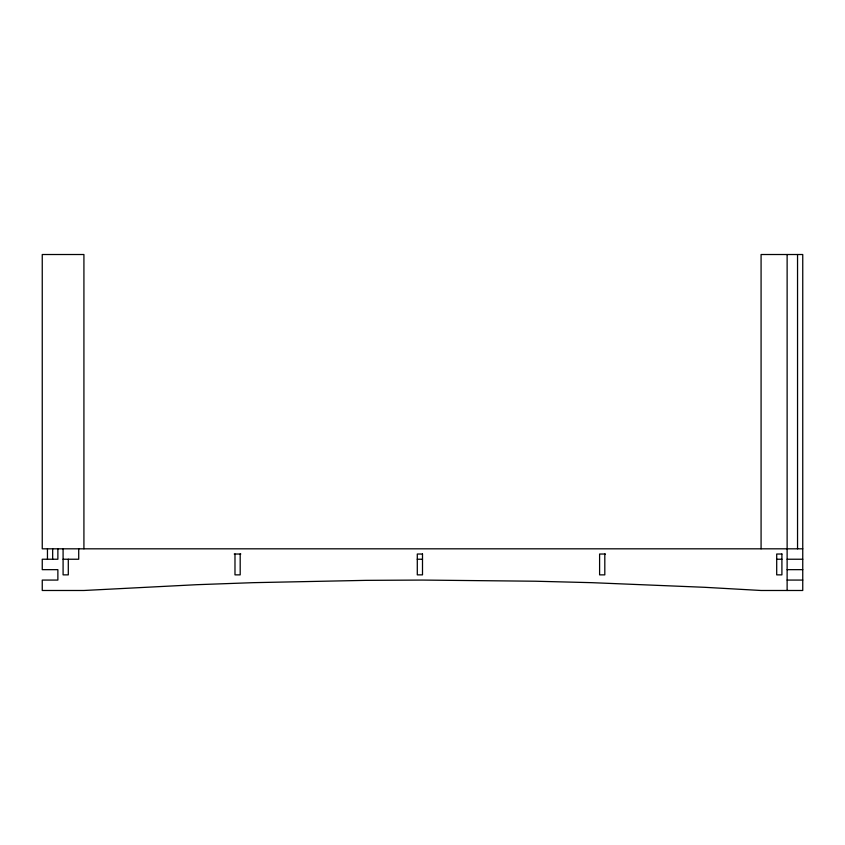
<?xml version="1.0" encoding="UTF-8"?>
<svg xmlns="http://www.w3.org/2000/svg" width="845" height="845" viewBox="0 0 845 845"><rect width="100%" height="100%" fill="white"/><g stroke="black" fill="none" stroke-linecap="round" stroke-linejoin="round"><path stroke-width="1.27" d="M802.75 548.817L42.25 548.817L42.25 254.514L83.919 254.514L83.919 548.817M234.234 554.024L240.814 554.024M605.442 554.024L599.601 554.024L599.601 574.864L604.809 574.864L604.809 554.024M63.09 559.232L78.712 559.232L78.712 548.817M417.24 559.232L422.5 559.232M776.703 559.232L781.91 559.232M787.128 559.232L802.75 559.232M787.128 569.657L802.75 569.657M787.128 580.071L802.75 580.071M797.543 254.514L797.543 548.817M787.128 254.514L787.128 590.486M761.081 548.817L761.081 254.514L802.75 254.514L802.75 590.486L761.081 590.486L704.698 587.307L591.87 582.67L535.424 581.223L422.5 580.071L366.033 580.357L253.13 582.67L196.705 584.698L83.919 590.486L42.25 590.486L42.25 580.071L57.872 580.071L57.872 569.657L42.25 569.657L42.25 559.232L57.872 559.232L57.872 548.817M240.191 554.024L240.191 574.864L234.984 574.864L234.984 554.024M68.297 559.232L68.297 574.864L63.09 574.864L63.09 548.817M52.665 548.817L52.665 559.232M47.457 548.817L47.457 559.232M422.5 554.024L417.293 554.024L417.293 574.864L422.5 574.864L422.5 554.024M781.91 554.024L776.703 554.024L776.703 574.864L781.91 574.864L781.91 554.024"/></g></svg>
